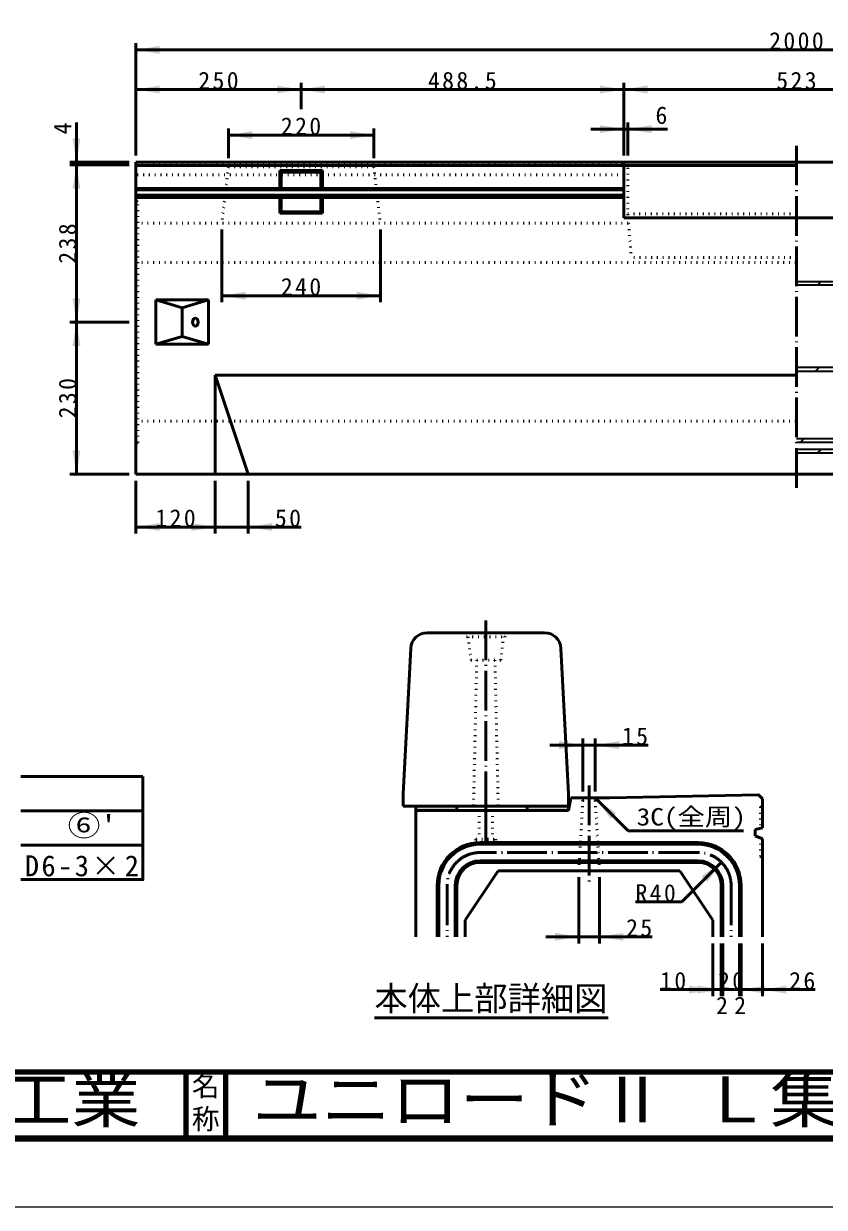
# Model space of a CAD drawing. Units: millimetres, scale not verified. Extents: x -2102 to 2102, y -1485 to 1485.
# Drawn here: x -338 to 874, y -1485 to 306 of the extents above; entities that cross this region are included whole.
import ezdxf
from ezdxf.enums import TextEntityAlignment as Align

# ---------------------------------------------------------------- set-up
doc = ezdxf.new("R2010")
doc.units = ezdxf.units.MM
doc.header["$LTSCALE"] = 5
doc.linetypes.add('DOTTED', pattern=[1.75, 0.25, -1.5])
doc.linetypes.add('LONG_DASHED_DOTTED', pattern=[15.25, 12, -1.5, 0.25, -1.5])
doc.layers.add('0-0_V-nasSTD', color=7, linetype='Continuous', lineweight=35)
doc.layers.add('0-1_0', color=7, linetype='Continuous', lineweight=50)
doc.styles.add('ＭＳ ゴシック', font='')
doc.styles.get('ＭＳ ゴシック').set_extended_font_data('MS Gothic')

msp = doc.modelspace()

# ---------------------------------------------------------------- linework, layer by layer
at = {"layer": '0-0_V-nasSTD'}
for p, q in [((831.85, -84.12), (933.85, -84.12)), ((831.85, -89.12), (933.85, -89.12)), ((863.989, -89.12), (868.989, -84.12)), ((831.85, -213.62), (933.85, -213.62)), ((860.768, -219.62), (866.768, -213.62)), ((831.85, -219.62), (933.85, -219.62)), ((831.85, -321.62), (933.85, -321.62)), ((837.621, -327.62), (843.621, -321.62)), ((933.85, -327.62), (831.85, -327.62)), ((831.85, -337.62), (933.85, -337.62)), ((863.548, -343.62), (869.548, -337.62)), ((831.85, -343.62), (933.85, -343.62))]:
    msp.add_line(p, q, dxfattribs=at)
at = {"layer": '0-0_V-nasSTD', "linetype": 'LONG_DASHED_DOTTED', "lineweight": 50}
msp.add_line((361.586, -596.874), (361.586, -896.874), dxfattribs=at)
at = {"layer": '0-0_V-nasSTD', "lineweight": 50}
for p, q in [((272.837, -615.624), (450.335, -615.624)), ((247.87, -639.343), (236.586, -859.374)), ((486.586, -859.374), (475.302, -639.343)), ((-157.5, -833), (-342.5, -833)), ((-157.5, -885), (-157.5, -833)), ((236.586, -859.374), (236.586, -878.124)), ((486.586, -859.374), (486.586, -878.124)), ((-342.5, -885), (-157.5, -885)), ((-157.5, -937), (-157.5, -885)), ((236.586, -878.124), (486.586, -878.124)), ((255.336, -878.124), (255.336, -884.374)), ((317.836, -878.124), (317.836, -884.374)), ((424.086, -878.124), (424.086, -884.374)), ((486.586, -878.124), (486.586, -884.374)), ((-342.5, -937), (-157.5, -937))]:
    msp.add_line(p, q, dxfattribs=at)
at = {"layer": '0-0_V-nasSTD', "linetype": 'DOTTED', "lineweight": 50}
for p, q in [((329.086, -615.624), (332.211, -621.874)), ((332.211, -621.874), (390.961, -621.874)), ((334.711, -621.874), (339.086, -656.874)), ((384.086, -656.874), (388.461, -621.874)), ((390.961, -621.874), (394.086, -615.624)), ((339.086, -656.874), (384.086, -656.874)), ((347.836, -656.874), (342.836, -878.124)), ((375.336, -656.874), (380.336, -878.124))]:
    msp.add_line(p, q, dxfattribs=at)
at = {"layer": '0-0_V-nasSTD', "lineweight": 100}
for p, q in [((-92.5, -1280), (-92.5, -1380)), ((-32.5, -1280), (-32.5, -1380)), ((-1997.5, -1380), (1997.5, -1380))]:
    msp.add_line(p, q, dxfattribs=at)
at = {"layer": '0-0_V-nasSTD', "lineweight": 18}
for points in [[(-2102.5, -1485), (-2102.5, 1485), (2102.5, 1485), (2102.5, -1485)], [(-2002.5, -1385), (-2002.5, 1385), (2002.5, 1385), (2002.5, -1385)]]:
    msp.add_lwpolyline(points, close=True, dxfattribs=at)
at = {"layer": '0-0_V-nasSTD', "lineweight": 50}
msp.add_lwpolyline([(-342.5, -989), (-157.5, -989), (-157.5, -937)], dxfattribs=at)
for centre, start, end in [((272.837, -640.624), 90, 177.06433), ((450.335, -640.624), 2.93567, 90)]:
    msp.add_arc(centre, 25, start, end, dxfattribs=at)
at = {"layer": '0-0_V-nasSTD'}
for points in [[(-168.15, 266.38), (-132.15, 260.38), (-132.15, 272.38)], [(-168.15, 206.38), (-132.15, 200.38), (-132.15, 212.38)], [(45.85, 200.38), (45.85, 212.38), (81.85, 206.38)], [(81.85, 206.38), (117.85, 200.38), (117.85, 212.38)], [(534.35, 200.38), (534.35, 212.38), (570.35, 206.38)], [(570.35, 206.38), (606.35, 200.38), (606.35, 212.38)], [(-28.15, 137.38), (7.85, 131.38), (7.85, 143.38)], [(155.85, 131.38), (155.85, 143.38), (191.85, 137.38)], [(534.35, 140.38), (534.35, 152.38), (570.35, 146.38)], [(576.35, 146.38), (612.35, 140.38), (612.35, 152.38)], [(-264.15, 132.38), (-258.15, 96.38), (-252.15, 132.38)], [(-264.15, 56.38), (-258.15, 92.38), (-252.15, 56.38)], [(-38.15, -105.62), (-2.15, -111.62), (-2.15, -99.62)], [(165.85, -111.62), (165.85, -99.62), (201.85, -105.62)], [(-264.15, -109.62), (-258.15, -145.62), (-252.15, -109.62)], [(-264.15, -181.62), (-258.15, -145.62), (-252.15, -181.62)], [(-264.15, -339.62), (-258.15, -375.62), (-252.15, -339.62)], [(-168.15, -455.62), (-132.15, -461.62), (-132.15, -449.62)], [(-84.15, -461.62), (-84.15, -449.62), (-48.15, -455.62)], [(1.85, -455.62), (37.85, -461.62), (37.85, -449.62)], [(472.461, -791.624), (472.461, -779.624), (508.461, -785.624)], [(527.211, -785.624), (563.211, -791.624), (563.211, -779.624)], [(529.086, -867.499), (550.299, -897.197), (558.785, -888.712)], [(255.336, -884.374), (255.336, -878.124), (317.836, -878.124)], [(255.336, -884.374), (317.836, -884.374), (317.836, -878.124)], [(424.086, -884.374), (424.086, -878.124), (486.586, -878.124)], [(424.086, -884.374), (486.586, -884.374), (486.586, -878.124)], [(688.493, -983.982), (696.978, -992.467), (718.191, -962.769)], [(466.211, -1081.624), (466.211, -1069.624), (502.211, -1075.624)], [(533.461, -1075.624), (569.461, -1081.624), (569.461, -1069.624)], [(669.336, -1161.624), (669.336, -1149.624), (705.336, -1155.624)], [(681.836, -1161.624), (681.836, -1149.624), (717.836, -1155.624)], [(747.836, -1155.624), (783.836, -1161.624), (783.836, -1149.624)], [(780.336, -1155.624), (816.336, -1161.624), (816.336, -1149.624)]]:
    msp.add_solid(points, dxfattribs=at)
at = {"layer": '0-1_0'}
for p, q in [((-168.15, 106.38), (-168.15, 276.38)), ((-168.15, 266.38), (1831.85, 266.38)), ((81.85, 176.38), (81.85, 216.38)), ((570.35, 106.38), (570.35, 216.38)), ((-168.15, 206.38), (81.85, 206.38)), ((81.85, 206.38), (570.35, 206.38)), ((570.35, 206.38), (1093.35, 206.38)), ((-258.15, 156.38), (-258.15, 96.38)), ((-28.15, 102.38), (-28.15, 147.38)), ((191.85, 102.38), (191.85, 147.38)), ((520.35, 146.38), (570.35, 146.38)), ((570.35, 146.38), (576.35, 146.38)), ((576.35, 106.38), (576.35, 156.38)), ((636.35, 146.38), (576.35, 146.38)), ((-28.15, 137.38), (191.85, 137.38)), ((-178.15, 96.38), (-268.15, 96.38)), ((-178.15, 92.38), (-268.15, 92.38)), ((-258.15, 92.38), (-258.15, 96.38)), ((-168.15, 96.38), (-168.15, -375.62)), ((-168.15, 96.38), (1831.85, 96.38)), ((-168.15, 91.38), (570.35, 91.38)), ((570.35, 96.38), (570.35, 12.38)), ((570.35, 96.38), (1093.35, 96.38)), ((570.35, 91.38), (831.85, 91.38)), ((49.55, 83.68), (114.15, 83.68)), ((49.55, 83.68), (51.85, 81.38)), ((49.55, 83.68), (49.55, 56.395)), ((51.85, 81.38), (111.85, 81.38)), ((51.85, 81.38), (51.85, 56.395)), ((111.85, 81.38), (114.15, 83.68)), ((111.85, 81.38), (111.85, 56.395)), ((114.15, 83.68), (114.15, 56.395)), ((-168.15, 56.395), (570.35, 56.395)), ((-168.15, 54.38), (570.35, 54.38)), ((-168.15, 46.38), (570.35, 46.38)), ((-168.15, 43.022), (570.35, 43.022)), ((49.55, 43.022), (49.55, 19.08)), ((51.85, 43.022), (51.85, 21.38)), ((111.85, 43.022), (111.85, 21.38)), ((114.15, 43.022), (114.15, 19.08)), ((49.55, 19.08), (51.85, 21.38)), ((49.55, 19.08), (114.15, 19.08)), ((51.85, 21.38), (111.85, 21.38)), ((111.85, 21.38), (114.15, 19.08)), ((570.35, 12.38), (1093.35, 12.38)), ((-38.15, -5.62), (-38.15, -115.62)), ((201.85, -5.62), (201.85, -115.62)), ((-38.15, -105.62), (201.85, -105.62)), ((-138.15, -112.12), (-138.15, -179.12)), ((-138.15, -112.12), (-58.15, -112.12)), ((-98.15, -124.12), (-98.15, -167.12)), ((-58.15, -112.12), (-58.15, -179.12)), ((-178.15, -145.62), (-268.15, -145.62)), ((-138.15, -179.12), (-58.15, -179.12)), ((-48.15, -225.62), (-48.15, -375.62)), ((-48.15, -225.62), (1.85, -375.62)), ((-48.15, -225.62), (831.85, -225.62)), ((-178.15, -375.62), (-268.15, -375.62)), ((-168.15, -375.62), (1831.85, -375.62)), ((-168.15, -385.62), (-168.15, -465.62)), ((-48.15, -385.62), (-48.15, -465.62)), ((1.85, -385.62), (1.85, -465.62)), ((81.85, -455.62), (1.85, -455.62)), ((458.461, -785.624), (508.461, -785.624)), ((508.461, -855.624), (508.461, -775.624)), ((508.461, -785.624), (527.211, -785.624)), ((527.211, -855.624), (527.211, -775.624)), ((607.211, -785.624), (527.211, -785.624)), ((490.336, -865.624), (486.586, -884.374)), ((490.336, -865.624), (549.086, -865.624)), ((529.086, -867.499), (576.797, -915.21)), ((780.336, -910.605), (780.336, -866.874)), ((255.336, -884.374), (486.586, -884.374)), ((255.336, -884.374), (255.336, -1075.624)), ((769.086, -913.124), (780.336, -910.605)), ((769.086, -923.124), (769.086, -913.124)), ((751.797, -915.21), (576.797, -915.21)), ((769.086, -923.124), (780.336, -927.322)), ((780.336, -927.322), (780.336, -1075.624)), ((682.836, -933.124), (352.836, -933.124)), ((682.836, -935.624), (352.836, -935.624)), ((682.836, -960.624), (352.836, -960.624)), ((682.836, -963.124), (352.836, -963.124)), ((658.087, -1022.873), (718.191, -962.769)), ((380.336, -975.624), (330.336, -1050.624)), ((380.336, -975.624), (655.336, -975.624)), ((655.336, -975.624), (705.336, -1050.624)), ((287.836, -998.124), (287.836, -1075.624)), ((290.336, -998.124), (290.336, -1075.624)), ((315.336, -998.124), (315.336, -1075.624)), ((317.836, -998.124), (317.836, -1075.624)), ((502.211, -985.624), (502.211, -1085.624)), ((533.461, -985.624), (533.461, -1085.624)), ((717.836, -1075.624), (717.836, -998.124)), ((720.336, -998.124), (720.336, -1075.624)), ((745.336, -998.124), (745.336, -1075.624)), ((747.836, -1075.624), (747.836, -998.124)), ((658.087, -1022.873), (588.087, -1022.873)), ((330.336, -1050.624), (330.336, -1075.624)), ((705.336, -1050.624), (705.336, -1075.624)), ((452.211, -1075.624), (502.211, -1075.624)), ((502.211, -1075.624), (533.461, -1075.624)), ((613.461, -1075.624), (533.461, -1075.624)), ((705.336, -1085.624), (705.336, -1165.624)), ((717.836, -1085.624), (717.836, -1165.624)), ((720.336, -1085.624), (720.336, -1165.624)), ((745.336, -1085.624), (745.336, -1165.624)), ((747.836, -1085.624), (747.836, -1165.624)), ((780.336, -1085.624), (780.336, -1165.624)), ((625.336, -1155.624), (705.336, -1155.624)), ((705.336, -1155.624), (717.836, -1155.624)), ((860.336, -1155.624), (780.336, -1155.624)), ((192.868, -1198.458), (546.877, -1198.458))]:
    msp.add_line(p, q, dxfattribs=at)
at = {"layer": '0-1_0', "linetype": 'LONG_DASHED_DOTTED'}
for p, q in [((831.85, 121.38), (831.85, -400.62)), ((517.836, -846.874), (517.836, -994.374)), ((361.586, -875.624), (361.586, -931.874)), ((682.836, -948.124), (352.836, -948.124)), ((302.836, -998.124), (302.836, -1075.624)), ((732.836, -998.124), (732.836, -1075.624))]:
    msp.add_line(p, q, dxfattribs=at)
at = {"layer": '0-1_0', "linetype": 'DOTTED'}
for p, q in [((-168.15, 92.38), (570.35, 92.38)), ((-28.15, 89.38), (-31.15, 92.38)), ((576.35, 96.38), (576.35, 12.38)), ((570.35, 77.38), (-168.15, 77.38)), ((-28.15, 89.38), (-38.15, 4.38)), ((191.85, 89.38), (201.85, 4.38)), ((-165.15, 36.38), (-168.15, 38.38)), ((-165.15, -327.62), (-165.15, 36.38)), ((576.35, 18.38), (831.85, 18.38)), ((-168.15, 14.38), (-165.15, 16.38)), ((-168.15, 4.38), (577.657, 4.38)), ((577.05, 12.38), (581.609, -47.731)), ((831.85, -47.731), (581.609, -47.731)), ((-168.15, -55.62), (831.85, -55.62)), ((-168.15, -295.62), (831.85, -295.62)), ((-168.15, -305.62), (-165.15, -307.62)), ((-165.15, -327.62), (-168.15, -329.62)), ((508.461, -869.374), (502.211, -975.624)), ((508.461, -869.374), (504.711, -865.624)), ((508.461, -869.374), (527.211, -869.374)), ((527.211, -869.374), (530.961, -865.624)), ((527.211, -869.374), (533.461, -975.624)), ((777.461, -879.374), (780.336, -876.499)), ((351.586, -884.374), (351.586, -928.124)), ((371.586, -884.374), (371.586, -928.124)), ((777.461, -879.374), (777.461, -911.249)), ((346.586, -928.124), (376.586, -928.124)), ((346.586, -928.124), (346.586, -931.874)), ((376.586, -928.124), (376.586, -931.874)), ((346.586, -931.874), (376.586, -931.874))]:
    msp.add_line(p, q, dxfattribs=at)
at = {"layer": '0-1_0', "lineweight": 100}
msp.add_line((-1997.5, -1280), (1997.5, -1280), dxfattribs=at)
at = {"layer": '0-1_0'}
for points in [[(-258.15, -375.62), (-258.15, -145.62), (-258.15, 92.38)], [(-138.15, -112.12), (-98.15, -124.12), (-58.15, -112.12)], [(-138.15, -179.12), (-98.15, -167.12), (-58.15, -179.12)], [(-168.15, -455.62), (-48.15, -455.62), (1.85, -455.62)], [(549.086, -865.624), (774.086, -860.624), (780.336, -866.874)], [(717.836, -1155.624), (720.336, -1155.624), (745.336, -1155.624), (747.836, -1155.624), (780.336, -1155.624)]]:
    msp.add_lwpolyline(points, dxfattribs=at)
at = {"layer": '0-1_0', "linetype": 'DOTTED'}
for points in [[(-28.15, 89.38), (191.85, 89.38), (194.85, 92.38)], [(777.461, -926.249), (777.461, -954.374), (780.336, -957.249)]]:
    msp.add_lwpolyline(points, dxfattribs=at)
at = {"layer": '0-1_0'}
for centre, radius, start, end in [((352.836, -998.124), 65, 90, 180), ((352.836, -998.124), 62.5, 90, 180), ((682.836, -998.124), 65, 0, 90), ((682.836, -998.124), 62.5, 0, 90), ((352.836, -998.124), 37.5, 90, 180), ((352.836, -998.124), 35, 90, 180), ((682.836, -998.124), 37.5, 0, 90), ((682.836, -998.124), 35, 0, 90)]:
    msp.add_arc(centre, radius, start, end, dxfattribs=at)
at = {"layer": '0-1_0', "linetype": 'LONG_DASHED_DOTTED'}
for centre, start, end in [((352.836, -998.124), 90, 180), ((682.836, -998.124), 0, 90)]:
    msp.add_arc(centre, 50, start, end, dxfattribs=at)
at = {"layer": '0-1_0'}
msp.add_ellipse((-78.15, -145.62), major_axis=(0, 6), ratio=0.707107, dxfattribs=at)

# ---------------------------------------------------------------- texts
at = {"layer": '0-0_V-nasSTD', "style": 'ＭＳ ゴシック'}
for s, height, p in [('6', 26.39, (618.35, 146.38)), ('本体上部詳細図', 36.95, (192.868, -1198.458)), ('2', 26.39, (710.086, -1200.624)), ('2', 26.39, (737.586, -1200.624)), ('名', 30.79, (-83.518, -1326.001)), ('称', 30.79, (-83.524, -1375.99))]:
    msp.add_text(s, height=height, dxfattribs=at).set_placement(p, align=Align.BOTTOM_LEFT)
msp.add_text('4', height=26.39, rotation=90, dxfattribs=at).set_placement((-258.15, 138.38), align=Align.BOTTOM_LEFT)
for s, height, width, p in [('3C(全周)', 26.39, 1.15, (589.797, -915.21)), ("⑥'", 31.67, 1.15, (-271.6, -932.6)), ('株式会社船生コンクリート工業', 69.65, 1.1, (-1624.221, -1377.45)), ('ユニロードⅡ Ｌ集水', 69.65, 1.1, (8.5, -1377.53))]:
    msp.add_text(s, height=height, dxfattribs=dict(at, width=width)).set_placement(p, align=Align.BOTTOM_LEFT)
at = {"layer": '0-0_V-nasSTD', "attachment_point": 7, "style": 'ＭＳ ゴシック'}
for s, insert, char_height in [('\\T1.2;2000', (790.45, 266.38), 26.39), ('\\T1.2;250', (-73.75, 206.38), 26.39), ('\\T1.2;488.5', (273.9, 206.38), 26.39), ('\\T1.2;523', (801.25, 206.38), 26.39), ('\\T1.2;220', (51.25, 137.38), 26.39), ('\\T1.2;240', (51.25, -105.62), 26.39), ('\\T1.2;120', (-138.75, -455.62), 26.39), ('\\T1.2;50', (42.25, -455.623), 26.39), ('\\T1.2;15', (567.611, -785.624), 26.39), ('\\T1.17;D6-3×2', (-336.4, -984.6), 31.67), ('\\T1.2;R40', (588.087, -1022.873), 26.39), ('\\T1.2;25', (573.861, -1075.624), 26.39), ('\\T1.2;10', (625.336, -1155.624), 26.39), ('\\T1.2;20', (713.036, -1155.624), 26.39), ('\\T1.2;26', (820.736, -1155.624), 26.39)]:
    msp.add_mtext(s, dxfattribs=dict(at, insert=insert, char_height=char_height))
at = {"layer": '0-0_V-nasSTD', "char_height": 26.39, "attachment_point": 7, "rotation": 90, "style": 'ＭＳ ゴシック'}
for s, insert in [('\\T1.2;238', (-258.15, -57.22)), ('\\T1.2;230', (-258.15, -291.22))]:
    msp.add_mtext(s, dxfattribs=dict(at, insert=insert))

doc.saveas('drawing.dxf')
